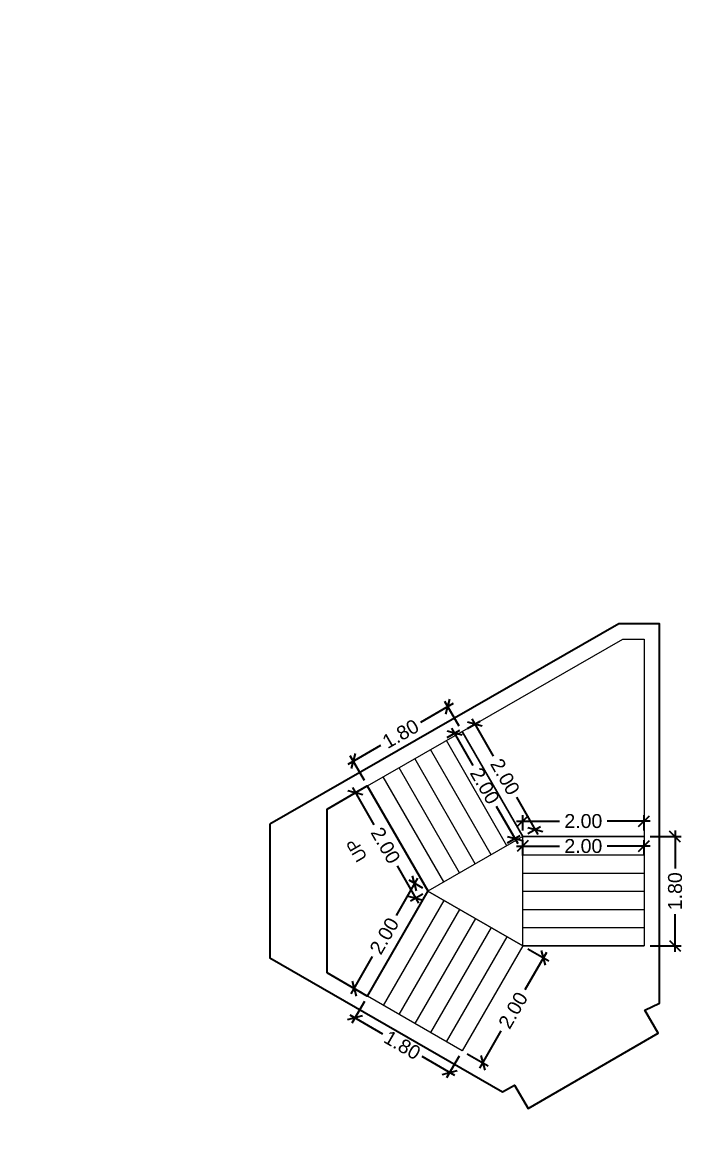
# Model space of a CAD drawing. Header units: metres. Extents: x 256329 to 886268, y -249371 to 355.
# Drawn here: x 285953.52 to 285964.55, y -1317.57 to -1298.99 of the extents above; entities that cross this region are included whole.
import ezdxf

# ---------------------------------------------------------------- set-up
doc = ezdxf.new("R2010")
doc.units = ezdxf.units.M
doc.header["$MEASUREMENT"] = 0
doc.header["$PDMODE"] = 35
doc.linetypes.add('CONTINOUS', pattern=[0])
doc.layers.get('0').update_dxf_attribs({"lineweight": 18})
doc.layers.get('Defpoints').update_dxf_attribs({"lineweight": 20})
doc.layers.add('A_TEXT', color=4, linetype='Continuous', lineweight=0, transparency=0.3)
doc.layers.add('BLK_2_FLR_0_STAIR_3', color=7, linetype='Continuous', plot=False)
doc.layers.add('BLK_2_FLR_0_STAIR_3_LANDING_1', color=7, linetype='Continuous', plot=False)
for name, color, linetype, lineweight in [('BLK_2_FLR_0_STAIR_3_FLIGHT_1', 7, 'Continuous', 0), ('BLK_2_FLR_0_STAIR_3_FLIGHT_2', 7, 'Continuous', 0), ('BLK_2_FLR_0_STAIR_3_FLIGHT_3', 7, 'Continuous', 0), ('BLK_2_FLR_0_STAIR_3_LANDING_2', 7, 'Continuous', 0)]:
    doc.layers.add(name, color=color, linetype=linetype, lineweight=lineweight)
doc.styles.add('Arial', font='arial.ttf')
doc.styles.get("Standard").update_dxf_attribs({"font": 'arial.ttf'})
doc.dimstyles.new('METRIC DIM', dxfattribs={"dimtxt": 0.23, "dimasz": 0.18, "dimexe": 0.1, "dimexo": 0.1, "dimgap": 0.09, "dimtad": 0, "dimzin": 0, "dimdsep": 46, "dimtxsty": 'Standard', "dimblk": 'OBLIQUE', "dimcen": 0, "dimdle": 0.1, "dimclrd": 147, "dimclre": 147, "dimclrt": 7, "dimadec": 0, "dimazin": 0, "dimtfac": 1, "dimtofl": 0, "dimtmove": 0, "dimatfit": 2, "dimfxl": 0.125, "dimtolj": 1, "dimtzin": 0, "dimarcsym": 0})

# ---------------------------------------------------------------- blocks, each defined once
blk = doc.blocks.new('_Oblique')
at = {"color": 0, "linetype": 'ByBlock', "lineweight": -2}
blk.add_line((-0.5, -0.5), (0.5, 0.5), dxfattribs=at)
blk = doc.blocks.new('*D1071')
at = {"layer": 'BLK_2_FLR_0_STAIR_3_FLIGHT_2', "color": 147, "lineweight": -2, "transparency": 16777216}
for p, q in [((285960.620801, -1310.222088), (285960.081064, -1310.532235)), ((285960.719366, -1310.594329), (285960.484273, -1310.185206)), ((285958.886708, -1311.218543), (285959.426444, -1310.908396)), ((285959.158683, -1311.491139), (285958.92359, -1311.082016))]:
    blk.add_line(p, q, dxfattribs=at)
at = {"layer": 'Defpoints', "color": 0, "linetype": 'CONTINOUS', "transparency": 16777216}
for p in [(285960.534096, -1310.271911), (285960.769189, -1310.681034, 0.042641), (285959.208506, -1311.577844, 0.042641)]:
    blk.add_point(p, dxfattribs=at)
at = {"layer": 'BLK_2_FLR_0_STAIR_3_FLIGHT_2', "color": 147, "linetype": 'CONTINOUS', "lineweight": -2, "transparency": 16777216, "xscale": 0.18, "yscale": 0.18, "zscale": 0.18}
for p, rotation in [((285960.534096, -1310.271911), 29.88281300000001), ((285958.973413, -1311.16872), 209.882813)]:
    blk.add_blockref('_Oblique', p, dxfattribs=dict(at, rotation=rotation))
at = {"layer": 'BLK_2_FLR_0_STAIR_3_FLIGHT_2', "color": 7, "linetype": 'CONTINOUS', "transparency": 16777216, "insert": (285959.753754, -1310.720315), "char_height": 0.23, "attachment_point": 5, "rotation": 29.8828126}
blk.add_mtext('\\A1;1.80', dxfattribs=at)
blk = doc.blocks.new('*D1072')
at = {"layer": 'BLK_2_FLR_0_STAIR_3_FLIGHT_3', "color": 147, "lineweight": -2, "transparency": 16777216}
for p, q in [((285964.278299, -1312.315311), (285964.278075, -1312.937811)), ((285963.866291, -1312.415162), (285964.378263, -1312.415346)), ((285964.27758, -1314.315311), (285964.277804, -1313.69281)), ((285963.865644, -1314.215162), (285964.377616, -1314.215346))]:
    blk.add_line(p, q, dxfattribs=at)
at = {"layer": 'Defpoints', "color": 0, "linetype": 'CONTINOUS', "transparency": 16777216}
for p in [(285963.766291, -1312.415126, 0.042641), (285964.278263, -1312.415311), (285963.765644, -1314.215126, 0.042641)]:
    blk.add_point(p, dxfattribs=at)
at = {"layer": 'BLK_2_FLR_0_STAIR_3_FLIGHT_3', "color": 147, "linetype": 'CONTINOUS', "lineweight": -2, "transparency": 16777216, "xscale": 0.18, "yscale": 0.18, "zscale": 0.18}
for p, rotation in [((285964.278263, -1312.415311), 89.979403), ((285964.277616, -1314.215311), 269.979403)]:
    blk.add_blockref('_Oblique', p, dxfattribs=dict(at, rotation=rotation))
at = {"layer": 'BLK_2_FLR_0_STAIR_3_FLIGHT_3', "color": 7, "linetype": 'CONTINOUS', "transparency": 16777216, "insert": (285964.277939, -1313.315311), "char_height": 0.23, "attachment_point": 5, "rotation": 89.9794033}
blk.add_mtext('\\A1;1.80', dxfattribs=at)
blk = doc.blocks.new('*D1073')
at = {"layer": 'BLK_2_FLR_0_STAIR_3_LANDING_1', "color": 147, "lineweight": -2, "transparency": 16777216}
for p, q in [((285960.033689, -1313.098107), (285959.679545, -1313.714033)), ((285960.11827, -1313.262091), (285959.897152, -1313.134953)), ((285958.93632, -1315.006649), (285959.290463, -1314.390723)), ((285959.120591, -1314.997249), (285958.899474, -1314.870112))]:
    blk.add_line(p, q, dxfattribs=at)
at = {"layer": 'Defpoints', "color": 0, "linetype": 'CONTINOUS', "transparency": 16777216}
for p in [(285959.983843, -1313.184798), (285960.204961, -1313.311936, 0.042641), (285959.207283, -1315.047095, 0.042641)]:
    blk.add_point(p, dxfattribs=at)
at = {"layer": 'BLK_2_FLR_0_STAIR_3_LANDING_1', "color": 147, "linetype": 'CONTINOUS', "lineweight": -2, "transparency": 16777216, "xscale": 0.18, "yscale": 0.18, "zscale": 0.18}
for p, rotation in [((285959.983843, -1313.184798), 60.102044), ((285958.986165, -1314.919957), 240.102044)]:
    blk.add_blockref('_Oblique', p, dxfattribs=dict(at, rotation=rotation))
at = {"layer": 'BLK_2_FLR_0_STAIR_3_LANDING_1', "color": 7, "linetype": 'CONTINOUS', "transparency": 16777216, "insert": (285959.485004, -1314.052378), "char_height": 0.23, "attachment_point": 5, "rotation": 60.1020442}
blk.add_mtext('\\A1;2.00', dxfattribs=at)
blk = doc.blocks.new('*D1074')
at = {"layer": 'BLK_2_FLR_0_STAIR_3_LANDING_1', "color": 147, "lineweight": -2, "transparency": 16777216}
for p, q in [((285959.121801, -1311.627667), (285958.921082, -1311.743005)), ((285958.957964, -1311.606478), (285959.311563, -1312.221832)), ((285960.054065, -1313.513979), (285959.700466, -1312.898625)), ((285960.118257, -1313.361759), (285959.917538, -1313.477097))]:
    blk.add_line(p, q, dxfattribs=at)
at = {"layer": 'Defpoints', "color": 0, "linetype": 'CONTINOUS', "transparency": 16777216}
for p in [(285959.208506, -1311.577844, 0.042641), (285959.007787, -1311.693182), (285960.204961, -1313.311936, 0.042641)]:
    blk.add_point(p, dxfattribs=at)
at = {"layer": 'BLK_2_FLR_0_STAIR_3_LANDING_1', "color": 147, "linetype": 'CONTINOUS', "lineweight": -2, "transparency": 16777216, "xscale": 0.18, "yscale": 0.18, "zscale": 0.18}
for p, rotation in [((285959.007787, -1311.693182), 119.882813), ((285960.004242, -1313.427275), 299.882813)]:
    blk.add_blockref('_Oblique', p, dxfattribs=dict(at, rotation=rotation))
at = {"layer": 'BLK_2_FLR_0_STAIR_3_LANDING_1', "color": 7, "linetype": 'CONTINOUS', "transparency": 16777216, "insert": (285959.506015, -1312.560228), "char_height": 0.23, "attachment_point": 5, "rotation": 299.8828126}
blk.add_mtext('\\A1;2.00', dxfattribs=at)
blk = doc.blocks.new('*D1075')
at = {"layer": 'BLK_2_FLR_0_STAIR_3_LANDING_2', "color": 147, "lineweight": -2, "transparency": 16777216}
for p, q in [((285960.855894, -1310.631211), (285961.064019, -1310.511617)), ((285960.927492, -1310.474735), (285961.281091, -1311.090089)), ((285962.023593, -1312.382237), (285961.669994, -1311.766882)), ((285961.852349, -1312.365304), (285962.060475, -1312.245709))]:
    blk.add_line(p, q, dxfattribs=at)
at = {"layer": 'Defpoints', "color": 0, "linetype": 'CONTINOUS', "transparency": 16777216}
for p in [(285960.769189, -1310.681034, 0.042641), (285960.977315, -1310.561439), (285961.765644, -1312.415126, 0.042641)]:
    blk.add_point(p, dxfattribs=at)
at = {"layer": 'BLK_2_FLR_0_STAIR_3_LANDING_2', "color": 147, "linetype": 'CONTINOUS', "lineweight": -2, "transparency": 16777216, "xscale": 0.18, "yscale": 0.18, "zscale": 0.18}
for p, rotation in [((285960.977315, -1310.561439), 119.882813), ((285961.97377, -1312.295532), 299.882813)]:
    blk.add_blockref('_Oblique', p, dxfattribs=dict(at, rotation=rotation))
at = {"layer": 'BLK_2_FLR_0_STAIR_3_LANDING_2', "color": 7, "linetype": 'CONTINOUS', "transparency": 16777216, "insert": (285961.475542, -1311.428486), "char_height": 0.23, "attachment_point": 5, "rotation": 299.8828126}
blk.add_mtext('\\A1;2.00', dxfattribs=at)
blk = doc.blocks.new('*D1076')
at = {"layer": 'BLK_2_FLR_0_STAIR_3_LANDING_2', "color": 147, "lineweight": -2, "transparency": 16777216}
for p, q in [((285961.665644, -1312.159476), (285962.375358, -1312.159476)), ((285961.765644, -1312.315126), (285961.765644, -1312.059476)), ((285963.865644, -1312.159476), (285963.155931, -1312.159476)), ((285963.765644, -1312.315126), (285963.765644, -1312.059476))]:
    blk.add_line(p, q, dxfattribs=at)
at = {"layer": 'Defpoints', "color": 0, "linetype": 'CONTINOUS', "transparency": 16777216}
for p in [(285963.765644, -1312.159476), (285961.765644, -1312.415126, 0.042641), (285963.765644, -1312.415126, 0.042641)]:
    blk.add_point(p, dxfattribs=at)
at = {"layer": 'BLK_2_FLR_0_STAIR_3_LANDING_2', "color": 147, "linetype": 'CONTINOUS', "lineweight": -2, "transparency": 16777216, "xscale": 0.18, "yscale": 0.18, "zscale": 0.18, "rotation": 180}
blk.add_blockref('_Oblique', (285961.765644, -1312.159476), dxfattribs=at)
at = {"layer": 'BLK_2_FLR_0_STAIR_3_LANDING_2', "color": 147, "linetype": 'CONTINOUS', "lineweight": -2, "transparency": 16777216, "xscale": 0.18, "yscale": 0.18, "zscale": 0.18}
blk.add_blockref('_Oblique', (285963.765644, -1312.159476), dxfattribs=at)
at = {"layer": 'BLK_2_FLR_0_STAIR_3_LANDING_2', "color": 7, "linetype": 'CONTINOUS', "transparency": 16777216, "insert": (285962.765644, -1312.159476), "char_height": 0.23, "attachment_point": 5}
blk.add_mtext('\\A1;2.00', dxfattribs=at)
blk = doc.blocks.new('*D1077')
at = {"layer": 'BLK_2_FLR_0_STAIR_3_FLIGHT_1', "color": 147, "lineweight": -2, "transparency": 16777216}
for p, q in [((285959.157299, -1315.133707), (285958.951893, -1315.489636)), ((285958.915265, -1315.353041), (285959.454425, -1315.664189)), ((285960.647505, -1316.352713), (285960.108345, -1316.041565)), ((285960.716315, -1316.033412), (285960.510909, -1316.389341))]:
    blk.add_line(p, q, dxfattribs=at)
at = {"layer": 'Defpoints', "color": 0, "linetype": 'CONTINOUS', "transparency": 16777216}
for p in [(285959.207283, -1315.047095, 0.042641), (285960.766299, -1315.9468, 0.042641), (285960.560893, -1316.302729)]:
    blk.add_point(p, dxfattribs=at)
at = {"layer": 'BLK_2_FLR_0_STAIR_3_FLIGHT_1', "color": 147, "linetype": 'CONTINOUS', "lineweight": -2, "transparency": 16777216, "xscale": 0.18, "yscale": 0.18, "zscale": 0.18}
for p, rotation in [((285959.001877, -1315.403024), 150.01084), ((285960.560893, -1316.302729), 330.01084)]:
    blk.add_blockref('_Oblique', p, dxfattribs=dict(at, rotation=rotation))
at = {"layer": 'BLK_2_FLR_0_STAIR_3_FLIGHT_1', "color": 7, "linetype": 'CONTINOUS', "transparency": 16777216, "insert": (285959.781385, -1315.852877), "char_height": 0.23, "attachment_point": 5, "rotation": 330.0108404}
blk.add_mtext('\\A1;1.80', dxfattribs=at)
blk = doc.blocks.new('*D1088')
at = {"layer": 'BLK_2_FLR_0_STAIR_3_FLIGHT_3', "color": 147, "lineweight": -2, "transparency": 16777216}
for p, q in [((285961.665644, -1312.571079), (285962.375358, -1312.571079)), ((285961.765644, -1312.72673), (285961.765644, -1312.471079)), ((285963.865644, -1312.571079), (285963.155931, -1312.571079)), ((285963.765644, -1312.72673), (285963.765644, -1312.471079))]:
    blk.add_line(p, q, dxfattribs=at)
at = {"layer": 'Defpoints', "color": 0, "linetype": 'CONTINOUS', "transparency": 16777216}
for p in [(285963.765644, -1312.571079), (285961.765644, -1312.82673, 0.042641), (285963.765644, -1312.82673, 0.042641)]:
    blk.add_point(p, dxfattribs=at)
at = {"layer": 'BLK_2_FLR_0_STAIR_3_FLIGHT_3', "color": 147, "linetype": 'CONTINOUS', "lineweight": -2, "transparency": 16777216, "xscale": 0.18, "yscale": 0.18, "zscale": 0.18, "rotation": 180}
blk.add_blockref('_Oblique', (285961.765644, -1312.571079), dxfattribs=at)
at = {"layer": 'BLK_2_FLR_0_STAIR_3_FLIGHT_3', "color": 147, "linetype": 'CONTINOUS', "lineweight": -2, "transparency": 16777216, "xscale": 0.18, "yscale": 0.18, "zscale": 0.18}
blk.add_blockref('_Oblique', (285963.765644, -1312.571079), dxfattribs=at)
at = {"layer": 'BLK_2_FLR_0_STAIR_3_FLIGHT_3', "color": 7, "linetype": 'CONTINOUS', "transparency": 16777216, "insert": (285962.765644, -1312.571079), "char_height": 0.23, "attachment_point": 5}
blk.add_mtext('\\A1;2.00', dxfattribs=at)
blk = doc.blocks.new('*D1089')
at = {"layer": 'BLK_2_FLR_0_STAIR_3_FLIGHT_2', "color": 147, "lineweight": -2, "transparency": 16777216}
for p, q in [((285960.521538, -1310.781206), (285960.729664, -1310.661612)), ((285960.593136, -1310.62473), (285960.946735, -1311.240084)), ((285961.689237, -1312.532232), (285961.335638, -1311.916877)), ((285961.517993, -1312.515299), (285961.726119, -1312.395704))]:
    blk.add_line(p, q, dxfattribs=at)
at = {"layer": 'Defpoints', "color": 0, "linetype": 'CONTINOUS', "transparency": 16777216}
for p in [(285960.642959, -1310.711435), (285960.434833, -1310.831029, 0.042641), (285961.431289, -1312.565122, 0.042641)]:
    blk.add_point(p, dxfattribs=at)
at = {"layer": 'BLK_2_FLR_0_STAIR_3_FLIGHT_2', "color": 147, "linetype": 'CONTINOUS', "lineweight": -2, "transparency": 16777216, "xscale": 0.18, "yscale": 0.18, "zscale": 0.18}
for p, rotation in [((285960.642959, -1310.711435), 119.882813), ((285961.639414, -1312.445527), 299.882813)]:
    blk.add_blockref('_Oblique', p, dxfattribs=dict(at, rotation=rotation))
at = {"layer": 'BLK_2_FLR_0_STAIR_3_FLIGHT_2', "color": 7, "linetype": 'CONTINOUS', "transparency": 16777216, "insert": (285961.141187, -1311.578481), "char_height": 0.23, "attachment_point": 5, "rotation": 299.8828126}
blk.add_mtext('\\A1;2.00', dxfattribs=at)
blk = doc.blocks.new('*D1090')
at = {"layer": 'BLK_2_FLR_0_STAIR_3_FLIGHT_1', "color": 147, "lineweight": -2, "transparency": 16777216}
for p, q in [((285962.157854, -1314.326013), (285961.803277, -1314.940426)), ((285961.852256, -1314.26511), (285962.194483, -1314.462608)), ((285961.058541, -1316.23091), (285961.413119, -1315.616496)), ((285960.852911, -1315.996784), (285961.195137, -1316.194282))]:
    blk.add_line(p, q, dxfattribs=at)
at = {"layer": 'Defpoints', "color": 0, "linetype": 'CONTINOUS', "transparency": 16777216}
for p in [(285961.765644, -1314.215126), (285960.766299, -1315.9468), (285961.108525, -1316.144298)]:
    blk.add_point(p, dxfattribs=at)
at = {"layer": 'BLK_2_FLR_0_STAIR_3_FLIGHT_1', "color": 147, "linetype": 'CONTINOUS', "lineweight": -2, "transparency": 16777216, "xscale": 0.18, "yscale": 0.18, "zscale": 0.18}
for p, rotation in [((285962.107871, -1314.412625), 60.01084000000001), ((285961.108525, -1316.144298), 240.01084)]:
    blk.add_blockref('_Oblique', p, dxfattribs=dict(at, rotation=rotation))
at = {"layer": 'BLK_2_FLR_0_STAIR_3_FLIGHT_1', "color": 7, "linetype": 'CONTINOUS', "transparency": 16777216, "insert": (285961.608198, -1315.278461), "char_height": 0.23, "attachment_point": 5, "rotation": 60.0108404}
blk.add_mtext('\\A1;2.00', dxfattribs=at)

msp = doc.modelspace()

# ---------------------------------------------------------------- linework, layer by layer
at = {"color": 5, "linetype": 'CONTINOUS'}
for p, q in [((285961.765644, -1312.415126), (285960.204961, -1313.311936)), ((285961.765644, -1314.215126), (285961.765644, -1312.415126))]:
    msp.add_line(p, q, dxfattribs=at)
msp.add_lwpolyline([(285961.765644, -1314.215126), (285960.204961, -1313.311936)], dxfattribs=at)
at = {"layer": 'BLK_2_FLR_0_STAIR_3', "color": 7, "linetype": 'CONTINOUS'}
msp.add_lwpolyline([(285957.600653, -1312.209595), (285957.600653, -1314.412388), (285961.432866, -1316.623951), (285961.628666, -1316.510819), (285961.858427, -1316.899344), (285963.996608, -1315.653653), (285963.780218, -1315.277779), (285964.018924, -1315.158045), (285964.020488, -1308.906303), (285963.349536, -1308.906135)], close=True, dxfattribs=at)
at = {"layer": 'BLK_2_FLR_0_STAIR_3_FLIGHT_1', "color": 3, "linetype": 'CONTINOUS'}
for p, q in [((285960.204961, -1313.311936), (285959.207283, -1315.047095)), ((285960.466464, -1313.465372), (285959.467119, -1315.197046)), ((285960.7263, -1313.615323), (285959.726955, -1315.346997)), ((285960.986136, -1313.765274), (285959.986791, -1315.496948)), ((285961.245972, -1313.915225), (285960.246627, -1315.646898)), ((285961.505808, -1314.065176), (285960.506463, -1315.796849)), ((285961.765644, -1314.215126), (285960.766299, -1315.9468))]:
    msp.add_line(p, q, dxfattribs=at)
at = {"layer": 'BLK_2_FLR_0_STAIR_3_FLIGHT_1', "ltscale": 0.05}
msp.add_lwpolyline([(285960.204961, -1313.311936), (285961.765644, -1314.215126), (285960.766299, -1315.9468), (285959.207283, -1315.047095), (285960.204961, -1313.311936)], dxfattribs=at)
at = {"layer": 'BLK_2_FLR_0_STAIR_3_FLIGHT_2', "color": 3, "linetype": 'CONTINOUS'}
for p, q in [((285961.765644, -1312.415126), (285960.769189, -1310.681034)), ((285961.505531, -1312.564595), (285960.509075, -1310.830502)), ((285961.245417, -1312.714063), (285960.248961, -1310.979971)), ((285960.985303, -1312.863531), (285959.988847, -1311.129439)), ((285960.465075, -1313.162468), (285959.46862, -1311.428375)), ((285960.725189, -1313.013), (285959.728734, -1311.278907)), ((285960.204961, -1313.311936), (285959.208506, -1311.577844))]:
    msp.add_line(p, q, dxfattribs=at)
at = {"layer": 'BLK_2_FLR_0_STAIR_3_FLIGHT_2', "color": 7, "linetype": 'CONTINOUS'}
msp.add_lwpolyline([(285959.208506, -1311.577844), (285960.769189, -1310.681034), (285961.765644, -1312.415126), (285960.204961, -1313.311936), (285959.208506, -1311.577844)], dxfattribs=at)
at = {"layer": 'BLK_2_FLR_0_STAIR_3_FLIGHT_3', "color": 3, "linetype": 'CONTINOUS'}
for p, q in [((285961.765644, -1312.415126), (285963.765644, -1312.415126)), ((285961.765644, -1312.715126), (285963.765644, -1312.715126)), ((285961.765644, -1313.015126), (285963.765644, -1313.015126)), ((285961.765644, -1313.315126), (285963.765644, -1313.315126)), ((285961.765644, -1313.615126), (285963.765644, -1313.615126)), ((285961.765644, -1313.915126), (285963.765644, -1313.915126)), ((285961.765644, -1314.215126), (285963.765644, -1314.215126))]:
    msp.add_line(p, q, dxfattribs=at)
at = {"layer": 'BLK_2_FLR_0_STAIR_3_FLIGHT_3', "color": 7, "linetype": 'CONTINOUS'}
msp.add_lwpolyline([(285961.765644, -1314.215126), (285961.765644, -1312.415126), (285963.765644, -1312.415126), (285963.765644, -1314.215126)], close=True, dxfattribs=at)
at = {"layer": 'BLK_2_FLR_0_STAIR_3_LANDING_1', "color": 7, "linetype": 'CONTINOUS'}
msp.add_lwpolyline([(285958.540703, -1314.661829), (285958.541366, -1311.962889), (285959.20514, -1311.575896), (285960.201596, -1313.309989), (285959.203918, -1315.045148), (285958.540703, -1314.661829)], dxfattribs=at)
at = {"layer": 'BLK_2_FLR_0_STAIR_3_LANDING_2', "color": 7, "linetype": 'CONTINOUS'}
msp.add_lwpolyline([(285961.765644, -1312.415126), (285960.769189, -1310.681034), (285963.417106, -1309.159471), (285963.767106, -1309.159559), (285963.765644, -1312.415126), (285961.765644, -1312.415126)], dxfattribs=at)

# ---------------------------------------------------------------- texts
at = {"layer": 'A_TEXT', "lineweight": 0, "insert": (285958.609033, -1311.708987), "char_height": 0.2, "width": 2.485498, "attachment_point": 9, "rotation": 120.0054902, "style": 'Arial'}
msp.add_mtext('\\pxi2.2673,qc;UP', dxfattribs=at)

# ---------------------------------------------------------------- dimensions: what is measured, and where the dimension line sits
at = {"layer": 'BLK_2_FLR_0_STAIR_3_FLIGHT_1', "color": 2, "linetype": 'CONTINOUS'}
dim = msp.add_aligned_dim(p1=(285961.765644, -1314.215126), p2=(285960.766299, -1315.9468), distance=0.395125, dimstyle='METRIC DIM', override={"dimfxl": 0.18}, dxfattribs=at)
dim.commit()
dim.dimension.update_dxf_attribs({"geometry": '*D1090', "text_midpoint": (285961.608198, -1315.278461)})
at = {"layer": 'BLK_2_FLR_0_STAIR_3_FLIGHT_1', "color": 1, "linetype": 'CONTINOUS'}
dim = msp.add_aligned_dim(p1=(285959.207283, -1315.047095), p2=(285960.766299, -1315.9468), distance=-0.410947, dimstyle='METRIC DIM', override={"dimfxl": 0.18}, dxfattribs=at)
dim.commit()
dim.dimension.update_dxf_attribs({"geometry": '*D1077', "text_midpoint": (285959.781385, -1315.852877, -0.042641)})
at = {"layer": 'BLK_2_FLR_0_STAIR_3_FLIGHT_2', "color": 1, "linetype": 'CONTINOUS'}
dim = msp.add_aligned_dim(p1=(285959.208506, -1311.577844), p2=(285960.769189, -1310.681034), distance=0.471858, dimstyle='METRIC DIM', override={"dimfxl": 0.18}, dxfattribs=at)
dim.commit()
dim.dimension.update_dxf_attribs({"geometry": '*D1071', "text_midpoint": (285959.753754, -1310.720315, -0.042641)})
at = {"layer": 'BLK_2_FLR_0_STAIR_3_FLIGHT_2', "color": 2, "linetype": 'CONTINOUS'}
dim = msp.add_aligned_dim(p1=(285961.431289, -1312.565122), p2=(285960.434833, -1310.831029), distance=-0.24004, dimstyle='METRIC DIM', override={"dimfxl": 0.18}, dxfattribs=at)
dim.commit()
dim.dimension.update_dxf_attribs({"geometry": '*D1089', "text_midpoint": (285961.141187, -1311.578481, -0.042641)})
at = {"layer": 'BLK_2_FLR_0_STAIR_3_FLIGHT_3', "color": 1, "linetype": 'CONTINOUS'}
dim = msp.add_aligned_dim(p1=(285963.765644, -1314.215126), p2=(285963.766291, -1312.415126), distance=-0.511972, dimstyle='METRIC DIM', override={"dimfxl": 0.18}, dxfattribs=at)
dim.commit()
dim.dimension.update_dxf_attribs({"geometry": '*D1072', "text_midpoint": (285964.277939, -1313.315311, -0.042641)})
at = {"layer": 'BLK_2_FLR_0_STAIR_3_FLIGHT_3', "color": 2, "linetype": 'CONTINOUS'}
dim = msp.add_aligned_dim(p1=(285961.765644, -1312.82673), p2=(285963.765644, -1312.82673), distance=0.255651, dimstyle='METRIC DIM', override={"dimfxl": 0.18}, dxfattribs=at)
dim.commit()
dim.dimension.update_dxf_attribs({"geometry": '*D1088', "text_midpoint": (285962.765644, -1312.571079, -0.042641)})
at = {"layer": 'BLK_2_FLR_0_STAIR_3_LANDING_1', "color": 1, "linetype": 'CONTINOUS'}
dim = msp.add_aligned_dim(p1=(285960.204961, -1313.311936), p2=(285959.208506, -1311.577844), distance=0.231497, dimstyle='METRIC DIM', override={"dimfxl": 0.18}, dxfattribs=at)
dim.commit()
dim.dimension.update_dxf_attribs({"geometry": '*D1074', "text_midpoint": (285959.506015, -1312.560228, -0.042641)})
at = {"layer": 'BLK_2_FLR_0_STAIR_3_LANDING_1', "color": 2, "linetype": 'CONTINOUS'}
dim = msp.add_aligned_dim(p1=(285959.207283, -1315.047095), p2=(285960.204961, -1313.311936), distance=0.255063, dimstyle='METRIC DIM', override={"dimfxl": 0.18}, dxfattribs=at)
dim.commit()
dim.dimension.update_dxf_attribs({"geometry": '*D1073', "text_midpoint": (285959.485004, -1314.052378, -0.042641)})
at = {"layer": 'BLK_2_FLR_0_STAIR_3_LANDING_2', "color": 1, "linetype": 'CONTINOUS'}
dim = msp.add_aligned_dim(p1=(285961.765644, -1312.415126), p2=(285960.769189, -1310.681034), distance=-0.24004, dimstyle='METRIC DIM', override={"dimfxl": 0.18}, dxfattribs=at)
dim.commit()
dim.dimension.update_dxf_attribs({"geometry": '*D1075', "text_midpoint": (285961.475542, -1311.428486, -0.042641)})
at = {"layer": 'BLK_2_FLR_0_STAIR_3_LANDING_2', "color": 2, "linetype": 'CONTINOUS'}
dim = msp.add_aligned_dim(p1=(285961.765644, -1312.415126), p2=(285963.765644, -1312.415126), distance=0.25565, dimstyle='METRIC DIM', override={"dimfxl": 0.18}, dxfattribs=at)
dim.commit()
dim.dimension.update_dxf_attribs({"geometry": '*D1076', "text_midpoint": (285962.765644, -1312.159476, -0.042641)})

doc.saveas('drawing.dxf')
